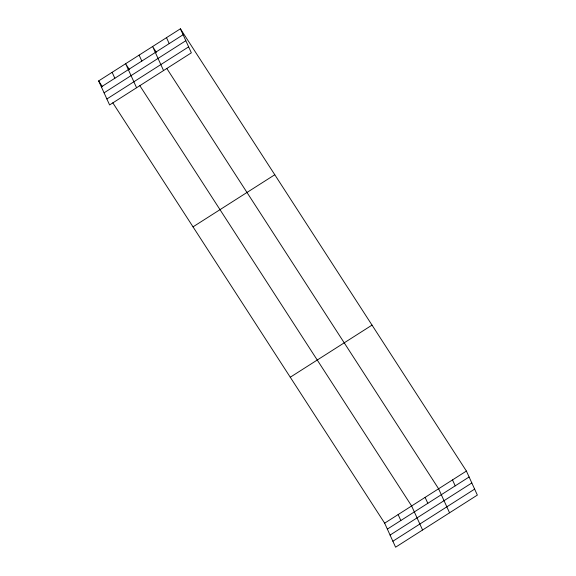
<?xml version="1.0" encoding="UTF-8"?>
<svg xmlns="http://www.w3.org/2000/svg" width="576" height="576" viewBox="0 0 576 576"><rect width="100%" height="100%" fill="white"/><g stroke="black" fill="none" stroke-linecap="round" stroke-linejoin="round"><path stroke-width="0.86" d="M180.403 28.8L191.354 52.834L109.598 104.947L98.647 80.914L180.403 28.8L466.402 471.053L477.353 495.086L395.597 547.2L384.646 523.166L112.802 102.809M101.354 86.861L183.11 34.74M104.076 92.83L185.832 40.709M106.877 98.978L188.64 46.858M193.025 226.858L274.788 174.744M290.261 377.23L372.024 325.109M384.646 523.166L466.402 471.053M387.353 529.114L469.109 476.993M390.067 535.082L471.83 482.962M392.875 541.231L474.631 489.118M156.384 52.358L152.611 46.519L163.555 70.553M166.766 68.414L438.602 488.772L449.554 512.806M129.398 69.552L125.626 63.72L136.577 87.746M139.781 85.608L411.624 505.973L422.575 529.999M98.647 80.914L102.42 86.753M452.506 479.916L455.213 485.856M425.117 497.376L427.824 503.316M398.131 514.57L400.838 520.51M166.507 37.663L169.214 43.603M139.118 55.116L141.826 61.063M112.133 72.317L114.847 78.257"/></g></svg>
